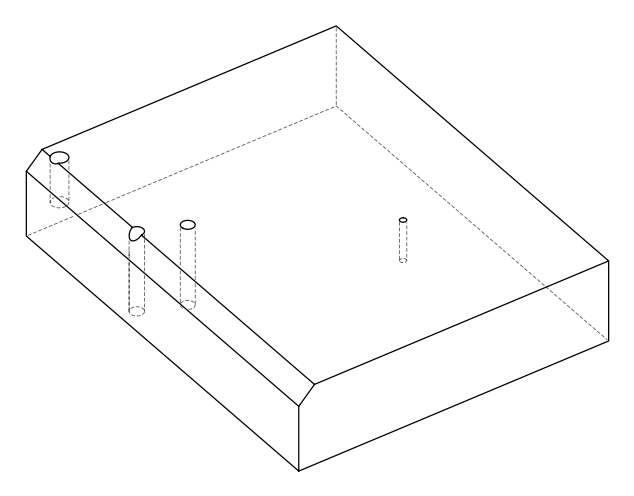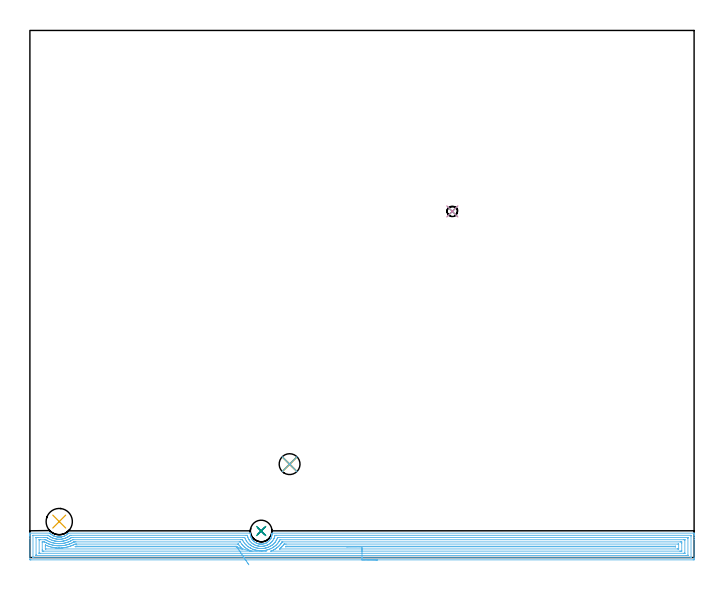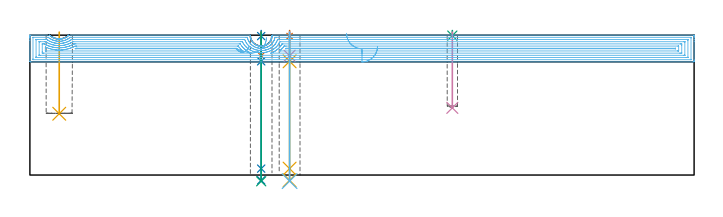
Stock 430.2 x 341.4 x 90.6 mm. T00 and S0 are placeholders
(PLAN: 12 operations, 9 tool changes, 26.4 min)
(1 SPOT_DRILL | STEP1HOLE | NXT0321_9005460120000 | 0.03 min | 2 mm3)
(2 SPOT_DRILL_1 | STEP1HOLE_1 | NXT0321_9005460120000 | 0.03 min | 2 mm3)
(3 SPOT_DRILL_2 | STEP1POCKET | NXT0321_9005460120000 | 0.03 min | 0 mm3)
(4 DRILL_BLIND_HOLE_INTO_CENTER | STEP1HOLE | UGT0301_205 | 0.06 min | 712 mm3)
(5 GUN_DRILL_THROUGH_HOLE | STEP1HOLE | UGT0307_005 | 0.46 min | 4239 mm3)
(6 DRILL_TO_ENLARGE_THROUGH_HOLE | STEP1HOLE | NXT0301_102 | 0.39 min | 7971 mm3)
(7 DRILL_BLIND_HOLE_INTO_CENTER_1 | STEP1HOLE_1 | UGT0301_205 | 0.06 min | 713 mm3)
(8 GUN_DRILL_THROUGH_HOLE_1 | STEP1HOLE_1 | UGT0307_005 | 0.46 min | 4239 mm3)
(9 DRILL_TO_ENLARGE_THROUGH_HOLE_1 | STEP1HOLE_1 | NXT0301_104 | 0.39 min | 8955 mm3)
(10 DRILL_BLIND_HOLE_INTO_CENTER_2 | STEP1POCKET | NXT0301_038 | 0.2 min | 1610 mm3)
(11 INDEXABLE_INSERT_DRILL_BLIND_HOLE_FROM_SOLID | STEP1POCKET_1 | NXT0302_005 | 0.21 min | 11484 mm3)
(12 AREA_MILL | FG_CHAMFER_SURFACE | UGT0205_001 | 24.05 min | 64120 mm3)
(TOOL NXT0321_9005460120000 | NC Spot Drill, 142deg, 12mm, Carbide, Uncoated | D12 PA142 FL30 Z2)
(TOOL UGT0301_205 | Twist Drill 8.9 mm | D8.9 PA118 FL78 Z2)
(TOOL UGT0307_005 | Gun Drill 8.3 mm | D8.3 PA130 FL24 Z1)
(TOOL NXT0301_102 | Carbide Drill 13.5mm [860.1-1350-108A1-MM 2214] | D13.5 PA140 FL123 Z2)
(TOOL NXT0301_104 | Carbide Drill 14mm [860.1-1400-112A1-MM 2214] | D14 PA140 FL123 Z2)
(TOOL NXT0301_038 | Carbide Drill 6.7mm [860.1-0670-034A1-MM 2214] | D6.7 PA140 FL53 Z2)
(TOOL NXT0302_005 | Index. Insert Drill 17mm [880-D1700L20-05] | D17 PA176 FL85 Z2)
(TOOL UGT0205_001 | Chamfer Mill 20 x 3 x 45 deg. | D20 FL50 Z2)
(OP 1 SPOT_DRILL)
G17 G21 G94 G90
T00 M6
G54
G17 G0 G90 X168.2 Y60.5 S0 M3
G43 Z100.6 H0
G94 G81 G98 Z90.015 F250. R93.6
G80
M5
M2
(OP 2 SPOT_DRILL_1)
G17 G21 G94 G90
T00 M6
G54
G17 G0 G90 X149.8 Y17.2 S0 M3
G43 Z100.6 H0
G94 G81 G98 Z89.993 F250. R93.6
G80
M5
M2
(OP 3 SPOT_DRILL_2)
G17 G21 G94 G90
T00 M6
G54
G17 G0 G90 X273.6 Y224.2 S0 M3
G43 Z100.6 H0
G94 G81 G98 Z90.312 F250. R93.6
G80
M5
M2
(OP 4 DRILL_BLIND_HOLE_INTO_CENTER)
G17 G21 G94 G90
T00 M6
G54
G17 G0 G90 X168.2 Y60.5 S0 M3
G43 Z100.6 H0
G94 G81 G98 Z77.25 F250. R92.6
G80
M5
M2
(OP 5 GUN_DRILL_THROUGH_HOLE)
G17 G21 G94 G90
T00 M6
G54
G17 G0 G90 X168.2 Y60.5 M8
G43 Z100.6 H0
Z88.414
S716 M3
G94 G1 Z73.658 F125. M26
G4 X.084
Z4.15 F250.
G4 X.084
Z-3.435 F125.
G4 X.084
M5
M9
G0 Z88.414
Z100.6
M2
(OP 6 DRILL_TO_ENLARGE_THROUGH_HOLE)
G17 G21 G94 G90
T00 M6
G54
G17 G0 G90 X168.2 Y60.5 S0 M3
G43 Z100.6 H1
G94 G73 G98 Z-3.957 F250. Q11.82 R92.6
G80
M5
M2
(OP 7 DRILL_BLIND_HOLE_INTO_CENTER_1)
G17 G21 G94 G90
T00 M6
G54
G17 G0 G90 X149.8 Y17.2 S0 M3
G43 Z100.6 H0
G94 G81 G98 Z77.25 F250. R92.6
G80
M5
M2
(OP 8 GUN_DRILL_THROUGH_HOLE_1)
G17 G21 G94 G90
T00 M6
G54
G17 G0 G90 X149.8 Y17.2 M8
G43 Z100.6 H0
Z88.732
S716 M3
G94 G1 Z73.658 F125. M26
G4 X.084
Z4.15 F250.
G4 X.084
Z-3.435 F125.
G4 X.084
M5
M9
G0 Z88.732
Z100.6
M2
(OP 9 DRILL_TO_ENLARGE_THROUGH_HOLE_1)
G17 G21 G94 G90
T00 M6
G54
G17 G0 G90 X149.8 Y17.2 S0 M3
G43 Z100.6 H1
G94 G73 G98 Z-4.048 F250. Q13.521 R92.6
G80
M5
M2
(OP 10 DRILL_BLIND_HOLE_INTO_CENTER_2)
G17 G21 G94 G90
T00 M6
G54
G17 G0 G90 X273.6 Y224.2 S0 M3
G43 Z100.6 H1
G94 G81 G98 Z43.5 F250. R92.6
G80
M5
M2
(OP 11 INDEXABLE_INSERT_DRILL_BLIND_HOLE_FROM_SOLID)
G17 G21 G94 G90
T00 M6
G54
G17 G0 G90 X19. Y23.3 S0 M3
G43 Z100.6 H1
G94 G81 G98 Z39.7 F250. R92.6
G80
M5
M2
(OP 12 AREA_MILL)
G17 G21 G94 G90
T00 M6
G54
G17 G0 G90 X225.1 Y-1.5 S1061 M3
G43 Z100.6 H0
Z83.3
G94 G1 X225.062 Z82.428 F250.
X224.948 Z81.564
X224.759 Z80.712
X224.497 Z79.88
X224.163 Z79.074
X223.76 Z78.3
X223.292 Z77.564
X222.76 Z76.872
X222.171 Z76.229
X221.528 Z75.64
X220.836 Z75.108
X220.1 Z74.64
X219.326 Z74.237
X218.52 Z73.903
X217.688 Z73.641
X216.837 Z73.452
X215.972 Z73.338
X215.1 Z73.3
X0.622
X0.339 Y-1.497 Z73.302
X0.01 Y-1.492 Z73.306
X0. Y-1.158 Z73.639
Y12.508 Z87.303
Y13.943 Z88.74
Y14.294 Z89.089
Y14.995 Z89.795
Y15.319 Z90.118
X0.007 Y15.737 Z90.529
X0.01 Y15.805 Z90.595
X0.171 Y15.8 Z90.6
X12.693
X12.896 Y15.803 Z90.596
X12.915 Y15.791 Z90.584
X13.052 Y15.664 Z90.463
X13.134 Y15.587 Z90.386
X13.223 Y15.503 Z90.301
X13.604 Y15.179 Z89.978
X13.671 Y15.126 Z89.926
X13.997 Y14.871 Z89.67
X14.116 Y14.786 Z89.585
X14.422 Y14.592 Z89.39
X14.558 Y14.505 Z89.304
X15.009 Y14.248 Z89.047
X15.368 Y14.072 Z88.868
X15.518 Y13.996 Z88.795
X15.546 Y13.982 Z88.781
X15.717 Y13.913 Z88.712
X15.815 Y13.874 Z88.67
X15.902 Y13.838 Z88.635
X16.347 Y13.68 Z88.479
X16.708 Y13.573 Z88.37
X16.796 Y13.547 Z88.345
X17.241 Y13.441 Z88.24
X17.496 Y13.395 Z88.193
X17.602 Y13.378 Z88.172
X17.689 Y13.361 Z88.156
X18.097 Y13.308 Z88.105
X18.135 Y13.303 Z88.1
X18.495 Y13.275 Z88.067
X18.582 Y13.268 Z88.061
X18.675 Y13.263 Z88.057
X18.805 Y13.258 Z88.049
X18.967 Y13.26 Z88.045
X19.014 Z88.046
X19.057
X19.196 Y13.258 Z88.051
X19.358 Y13.264 Z88.061
X19.389 Y13.265 Z88.063
X19.41 Y13.268 Z88.061
X19.425 Z88.062
X19.453 Y13.269 Z88.064
X19.475 Y13.271 Z88.065
X19.492 Y13.273
X19.922 Y13.309 Z88.106
X20.097 Y13.332 Z88.129
X20.283 Y13.357 Z88.154
X20.369 Y13.368 Z88.167
X20.386 Y13.371 Z88.17
X20.544 Y13.401 Z88.2
X20.816 Y13.452 Z88.251
X21.176 Y13.542 Z88.337
X21.262 Y13.562 Z88.36
X21.294 Y13.572 Z88.37
X21.465 Y13.624 Z88.422
X21.623 Y13.674 Z88.47
X21.71 Y13.701 Z88.497
X22.155 Y13.86 Z88.659
X22.369 Y13.947 Z88.746
X22.454 Y13.982 Z88.781
X23.048 Y14.28 Z89.077
X23.5 Y14.541 Z89.339
X23.942 Y14.826 Z89.625
X24.004 Y14.871 Z89.67
X24.402 Y15.187 Z89.984
X24.425 Y15.205 Z90.002
X24.751 Y15.482 Z90.282
X24.835 Y15.555 Z90.353
X24.915 Y15.633 Z90.428
X25.021 Y15.734 Z90.531
X25.087 Y15.795 Z90.588
X25.101 Y15.803 Z90.596
X25.195 Y15.8 Z90.6
X142.717
X142.74 Y15.801 Z90.599
X142.751 Y15.779 Z90.576
X142.768 Y15.316 Z90.113
X142.808 Y14.873 Z89.668
X142.876 Y14.426 Z89.223
X142.905 Y14.294 Z89.091
X142.972 Y13.982 Z88.781
X143.1 Y13.535 Z88.335
X143.148 Y13.401 Z88.201
X143.258 Y13.093 Z87.893
X143.319 Y12.954 Z87.753
X143.438 Y12.683 Z87.481
X143.639 Y12.279 Z87.077
X143.681 Y12.206 Z87.003
X143.775 Y12.061 Z86.858
X143.905 Y11.857 Z86.656
X143.972 Y11.754 Z86.553
X144.285 Y11.317 Z86.115
X144.404 Y11.168 Z85.966
X144.501 Y11.056 Z85.854
X144.532 Y11.02 Z85.818
X144.822 Y10.718 Z85.517
X144.948 Y10.599 Z85.397
X145.127 Y10.428 Z85.226
X145.425 Y10.178 Z84.976
X145.867 Y9.864 Z84.662
X146.319 Y9.573 Z84.37
X146.375 Y9.54 Z84.338
X146.79 Y9.335 Z84.134
X146.839 Y9.313 Z84.113
X147.025 Y9.234 Z84.031
X147.182 Y9.164 Z83.964
X147.212 Y9.151 Z83.951
X147.629 Y9.005 Z83.801
X147.657 Y8.995 Z83.792
X147.845 Y8.94 Z83.739
X148.076 Y8.874 Z83.672
X148.105 Y8.866 Z83.664
X148.551 Y8.771 Z83.569
X148.96 Y8.711 Z83.509
X148.999 Y8.705 Z83.503
X149.155 Y8.691 Z83.489
X149.445 Y8.664 Z83.461
X149.589 Y8.659 Z83.452
X149.612 Y8.657 Z83.451
X149.832 Y8.659 Z83.448
X150.004 Y8.657 Z83.452
X150.113 Y8.664 Z83.459
X150.271 Y8.673 Z83.47
X150.339 Y8.677 Z83.475
X150.785 Y8.729 Z83.525
X151.233 Y8.808 Z83.605
X151.678 Y8.915 Z83.712
X152.127 Y9.055 Z83.855
X152.572 Y9.224 Z84.023
X152.725 Y9.294 Z84.093
X152.901 Y9.375 Z84.173
X152.991 Y9.422 Z84.218
X153.223 Y9.539 Z84.338
X153.465 Y9.683 Z84.483
X153.679 Y9.829 Z84.629
X153.918 Y9.992 Z84.792
X154.358 Y10.326 Z85.125
X154.475 Y10.427 Z85.227
X154.873 Y10.821 Z85.621
X155.251 Y11.233 Z86.032
X155.317 Y11.316 Z86.116
X155.423 Y11.465 Z86.265
X155.628 Y11.754 Z86.553
X155.821 Y12.06 Z86.86
X155.911 Y12.204 Z87.004
X156.046 Y12.454 Z87.252
X156.076 Y12.508 Z87.305
X156.119 Y12.586 Z87.386
X156.145 Y12.634 Z87.433
X156.204 Y12.774 Z87.572
X156.28 Y12.954 Z87.748
X156.341 Y13.095 Z87.891
X156.5 Y13.536 Z88.334
X156.628 Y13.982 Z88.781
X156.695 Y14.294 Z89.089
X156.724 Y14.426 Z89.223
X156.792 Y14.871 Z89.669
X156.812 Y15.094 Z89.893
X156.832 Y15.315 Z90.114
X156.844 Y15.633 Z90.433
X156.847 Y15.677 Z90.476
X156.861 Y15.804 Z90.595
X157.008 Y15.8 Z90.6
X430.029
X430.19 Y15.805 Z90.595
X430.193 Y15.737 Z90.529
X430.2 Y15.319 Z90.118
Y14.995 Z89.795
Y14.294 Z89.089
Y13.05 Z87.847
Y11.615 Z86.41
Y-0.265 Z74.532
X430.197 Y-0.887 Z73.91
X430.193 Y-1.492 Z73.306
X430.185 Y-1.493 Z73.304
X429.578 Y-1.5 Z73.3
X215.1
Y-0.086 Z74.714
X2.41 Y-0.085 Z74.715
X2.02 Y-0.079 Z74.721
X2.01 Y-0.051 Z74.749
X2.007 Y0.006 Z74.806
X2.001 Y0.414 Z75.214
Y14.294 Z89.094
X2.003 Y14.345 Z89.145
X2.006 Y14.37 Z89.17
X2.008 Y14.377 Z89.177
X2.043 Y14.379 Z89.179
X2.226 Y14.384 Z89.184
X2.318 Y14.385 Z89.185
X11.53
X11.713 Y14.384 Z89.184
X11.836 Y14.382 Z89.182
X11.93 Y14.379 Z89.179
X11.949 Y14.366 Z89.166
X12.044 Y14.294 Z89.094
X12.24 Y14.144 Z88.944
X12.834 Y13.701 Z88.501
X13.134 Y13.509 Z88.309
X13.175 Y13.484 Z88.284
X13.315 Y13.401 Z88.201
X13.772 Y13.145 Z87.945
X14.027 Y13.015 Z87.815
X14.295 Y12.884 Z87.684
X14.754 Y12.675 Z87.475
X14.921 Y12.61 Z87.41
X15.199 Y12.508 Z87.308
X15.815 Y12.311 Z87.111
X16.094 Y12.228 Z87.028
X16.708 Y12.085 Z86.885
X16.923 Y12.045 Z86.845
X17.428 Y11.962 Z86.762
X17.602 Y11.94 Z86.74
X18.234 Y11.876 Z86.676
X18.495 Y11.858 Z86.658
X19.157 Y11.847 Z86.647
X19.389 Y11.854 Z86.654
X20.001 Y11.896 Z86.696
X20.283 Y11.923 Z86.723
X20.798 Y11.993 Z86.793
X21.176 Y12.063 Z86.863
X21.544 Y12.141 Z86.941
X22.07 Y12.275 Z87.075
X22.248 Y12.33 Z87.13
X22.806 Y12.508 Z87.308
X22.94 Y12.556 Z87.356
X22.964 Y12.565 Z87.365
X23.555 Y12.81 Z87.61
X23.857 Y12.958 Z87.758
X24.152 Y13.107 Z87.907
X24.688 Y13.401 Z88.201
X24.737 Y13.429 Z88.229
X24.751 Y13.437 Z88.237
X25.268 Y13.777 Z88.577
X25.645 Y14.052 Z88.852
X26.035 Y14.354 Z89.154
X26.065 Y14.376 Z89.176
X26.172 Y14.38 Z89.18
X26.355 Y14.384 Z89.184
X26.447 Y14.385 Z89.185
X26.538 Y14.386 Z89.186
X140.033 Y14.385 Z89.185
X140.839 Y14.381 Z89.181
X140.85 Y14.379 Z89.179
X140.872 Y14.348 Z89.148
X140.884 Y14.294 Z89.094
X140.926 Y14.086 Z88.886
X141.108 Y13.401 Z88.201
X141.182 Y13.145 Z87.945
X141.431 Y12.508 Z87.308
X141.552 Y12.233 Z87.033
X141.82 Y11.691 Z86.491
X141.866 Y11.615 Z86.415
X141.943 Y11.492 Z86.292
X142.479 Y10.722 Z85.522
X142.714 Y10.424 Z85.224
X143.277 Y9.829 Z84.629
X143.607 Y9.519 Z84.319
X143.926 Y9.252 Z84.052
X144.357 Y8.936 Z83.736
X144.501 Y8.835 Z83.635
X144.797 Y8.64 Z83.44
X145.232 Y8.387 Z83.187
X145.395 Y8.302 Z83.102
X145.499 Y8.252 Z83.052
X145.955 Y8.043 Z82.843
X146.288 Y7.904 Z82.704
X146.511 Y7.821 Z82.621
X146.921 Y7.686 Z82.486
X147.182 Y7.61 Z82.41
X147.384 Y7.553 Z82.353
X147.936 Y7.429 Z82.229
X148.076 Y7.402 Z82.202
X148.193 Y7.384 Z82.184
X148.899 Y7.291 Z82.091
X148.969 Y7.284 Z82.084
X149.368 Y7.256 Z82.056
X149.769 Y7.244 Z82.044
X149.863 Y7.245 Z82.045
X150.259 Y7.258 Z82.058
X150.625 Y7.282 Z82.082
X150.757 Y7.293 Z82.093
X150.833 Y7.302 Z82.102
X151.202 Y7.351 Z82.151
X151.523 Y7.405 Z82.205
X151.65 Y7.43 Z82.23
X152.152 Y7.541 Z82.341
X152.544 Y7.646 Z82.446
X152.846 Y7.741 Z82.541
X153.438 Y7.951 Z82.751
X153.504 Y7.976 Z82.776
X153.663 Y8.043 Z82.843
X154.116 Y8.259 Z83.059
X154.331 Y8.369 Z83.169
X154.693 Y8.574 Z83.374
X155.225 Y8.919 Z83.719
X155.235 Y8.926 Z83.726
X155.25 Y8.936 Z83.736
X155.742 Y9.312 Z84.112
X156.119 Y9.631 Z84.431
X156.221 Y9.727 Z84.527
X156.323 Y9.829 Z84.629
X156.659 Y10.182 Z84.982
X157.012 Y10.568 Z85.368
X157.08 Y10.654 Z85.454
X157.129 Y10.722 Z85.522
X157.447 Y11.181 Z85.981
X157.722 Y11.615 Z86.415
X157.791 Y11.73 Z86.53
X157.906 Y11.937 Z86.737
X158.091 Y12.323 Z87.123
X158.17 Y12.508 Z87.308
X158.347 Y12.96 Z87.76
X158.492 Y13.401 Z88.201
X158.56 Y13.64 Z88.44
X158.714 Y14.294 Z89.094
X158.731 Y14.362 Z89.162
X158.739 Y14.379 Z89.179
X158.755 Y14.381 Z89.181
X158.8 Y14.383 Z89.183
X159.602 Y14.386 Z89.186
X159.693
X427.79 Y14.385 Z89.185
X428.18 Y14.379 Z89.179
X428.19 Y14.351 Z89.151
X428.192 Y14.294 Z89.094
X428.199 Y13.886 Z88.686
Y0.006 Z74.806
X428.197 Y-0.045 Z74.755
X428.194 Y-0.07 Z74.73
X428.192 Y-0.077 Z74.723
X428.157 Y-0.079 Z74.721
X427.974 Y-0.084 Z74.716
X427.882 Y-0.086 Z74.714
X215.1
Y1.328 Z76.128
X4.197 Y1.329 Z76.129
X4.042 Y1.331 Z76.131
X4.017 Y1.332 Z76.132
X4.011 Y1.334 Z76.134
X4.008 Y1.359 Z76.159
X4.003 Y1.464 Z76.264
X4.001 Y1.595 Z76.395
X4. Y1.792 Z76.592
X4.001 Y12.704 Z87.504
X4.007 Y12.901 Z87.701
X4.01 Y12.954 Z87.754
X4.027 Y12.965 Z87.765
X4.081 Y12.967 Z87.767
X4.197 Y12.969 Z87.769
X4.627 Y12.971 Z87.771
X5.091
X9.095
X9.989
X10.453 Y12.97 Z87.77
X10.886 Y12.968 Z87.768
X10.997 Y12.964 Z87.764
X11.057 Y12.956 Z87.756
X11.148 Y12.893 Z87.693
X11.346 Y12.756 Z87.556
X11.495 Y12.657 Z87.457
X11.728 Y12.508 Z87.308
X12.24 Y12.202 Z87.002
X12.914 Y11.834 Z86.634
X13.134 Y11.729 Z86.529
X13.384 Y11.615 Z86.415
X14.027 Y11.347 Z86.147
X14.445 Y11.198 Z85.998
X14.921 Y11.045 Z85.845
X15.265 Y10.941 Z85.741
X15.715 Y10.822 Z85.622
X15.815 Y10.798 Z85.598
X16.147 Y10.722 Z85.522
X16.708 Y10.624 Z85.424
X16.825 Y10.605 Z85.405
X17.247 Y10.548 Z85.348
X17.602 Y10.51 Z85.31
X17.836 Y10.488 Z85.288
X18.495 Y10.444 Z85.244
X18.779 Y10.439 Z85.239
X19.389 Y10.438 Z85.238
X19.66 Y10.451 Z85.251
X20.283 Y10.496 Z85.296
X20.489 Y10.516 Z85.316
X21.176 Y10.603 Z85.403
X21.279 Y10.619 Z85.419
X21.846 Y10.722 Z85.522
X22.031 Y10.761 Z85.561
X22.07 Y10.771 Z85.571
X22.743 Y10.943 Z85.743
X22.964 Y11.008 Z85.808
X23.422 Y11.157 Z85.957
X23.857 Y11.306 Z86.106
X24.08 Y11.393 Z86.193
X24.638 Y11.615 Z86.415
X24.716 Y11.65 Z86.45
X24.751 Y11.668 Z86.468
X25.307 Y11.952 Z86.752
X25.645 Y12.137 Z86.937
X25.88 Y12.273 Z87.073
X26.275 Y12.508 Z87.308
X26.437 Y12.61 Z87.41
X26.538 Y12.675 Z87.475
X26.974 Y12.966 Z87.766
X27.432 Y12.969 Z87.769
X27.863 Y12.971 Z87.771
X137.782
X138.246
X138.678 Y12.969 Z87.769
X139.139 Y12.964 Z87.764
X139.338 Y12.508 Z87.308
X139.484 Y12.163 Z86.963
X139.741 Y11.615 Z86.415
X140.033 Y11.062 Z85.862
X140.257 Y10.722 Z85.522
X140.723 Y10.033 Z84.833
X140.884 Y9.829 Z84.629
X140.926 Y9.778 Z84.578
X141.334 Y9.339 Z84.139
X141.723 Y8.936 Z83.736
X141.82 Y8.842 Z83.642
X142.521 Y8.236 Z83.036
X142.714 Y8.097 Z82.897
X142.79 Y8.043 Z82.843
X143.279 Y7.713 Z82.513
X143.607 Y7.507 Z82.307
X144.243 Y7.15 Z81.95
X144.501 Y7.024 Z81.824
X144.739 Y6.912 Z81.712
X145.395 Y6.639 Z81.439
X146.177 Y6.369 Z81.169
X146.288 Y6.335 Z81.135
X146.566 Y6.257 Z81.057
X147.182 Y6.114 Z80.914
X147.365 Y6.074 Z80.874
X147.761 Y6.005 Z80.805
X148.076 Y5.962 Z80.762
X148.414 Y5.919 Z80.719
X148.969 Y5.864 Z80.664
X149.386 Y5.84 Z80.64
X149.863 Y5.832 Z80.632
X150.277 Y5.843 Z80.643
X150.757 Y5.872 Z80.672
X151.108 Y5.906 Z80.706
X151.65 Y5.973 Z80.773
X151.893 Y6.015 Z80.815
X152.544 Y6.143 Z80.943
X152.638 Y6.163 Z80.963
X153.026 Y6.257 Z81.057
X153.347 Y6.348 Z81.148
X153.438 Y6.376 Z81.176
X154.013 Y6.575 Z81.375
X154.331 Y6.69 Z81.49
X154.661 Y6.821 Z81.621
X155.225 Y7.076 Z81.876
X155.275 Y7.1 Z81.9
X155.372 Y7.15 Z81.95
X155.851 Y7.418 Z82.218
X156.119 Y7.581 Z82.381
X156.396 Y7.766 Z82.566
X156.803 Y8.043 Z82.843
X156.924 Y8.131 Z82.931
X157.012 Y8.198 Z82.998
X157.421 Y8.528 Z83.328
X157.883 Y8.936 Z83.736
X157.895 Y8.947 Z83.747
X157.906 Y8.958 Z83.758
X158.33 Y9.405 Z84.205
X158.719 Y9.829 Z84.629
X158.756 Y9.873 Z84.673
X158.8 Y9.927 Z84.727
X159.127 Y10.395 Z85.195
X159.346 Y10.722 Z85.522
X159.482 Y10.934 Z85.734
X159.693 Y11.284 Z86.084
X159.807 Y11.501 Z86.301
X159.862 Y11.615 Z86.415
X160.09 Y12.112 Z86.912
X160.246 Y12.508 Z87.308
X160.341 Y12.754 Z87.554
X160.396 Y12.899 Z87.699
X160.422 Y12.963 Z87.763
X160.472 Y12.966 Z87.766
X160.587 Y12.968 Z87.768
X161.017 Y12.971 Z87.771
X426.003
X426.158 Y12.969 Z87.769
X426.183 Y12.968 Z87.768
X426.189 Y12.966 Z87.766
X426.192 Y12.94 Z87.74
X426.197 Y12.836 Z87.636
X426.199 Y12.705 Z87.505
X426.2 Y12.508 Z87.308
X426.199 Y1.596 Z76.396
X426.193 Y1.399 Z76.199
X426.19 Y1.346 Z76.146
X426.173 Y1.335 Z76.135
X426.119 Y1.333 Z76.133
X426.003 Y1.331 Z76.131
X425.573 Y1.329 Z76.129
X425.109 Y1.328 Z76.128
X215.1
Y2.743 Z77.543
X6.82
X6.037 Y2.745 Z77.545
X6.015 Y2.746 Z77.546
X6.01 Y2.749 Z77.549
X6.006 Y2.757 Z77.557
X6.002 Y2.81 Z77.61
X6.001 Y2.917 Z77.717
X6. Y3.132 Z77.932
X6.001 Y11.38 Z86.18
X6.003 Y11.489 Z86.289
X6.007 Y11.544 Z86.344
X6.01 Y11.551 Z86.351
X6.016 Y11.554 Z86.354
X6.043 Y11.556 Z86.356
X6.878 Y11.557 Z86.357
X9.559
X10.035
X10.139 Y11.556 Z86.356
X10.191 Y11.553 Z86.353
X10.213 Y11.55 Z86.35
X10.243 Y11.535 Z86.335
X10.453 Y11.412 Z86.212
X10.958 Y11.11 Z85.91
X11.346 Y10.901 Z85.701
X11.691 Y10.722 Z85.522
X12.24 Y10.457 Z85.257
X12.712 Y10.251 Z85.051
X13.134 Y10.082 Z84.882
X13.855 Y9.829 Z84.629
X14.027 Y9.772 Z84.572
X14.11 Y9.746 Z84.546
X14.591 Y9.61 Z84.41
X14.921 Y9.526 Z84.326
X15.32 Y9.43 Z84.23
X15.815 Y9.329 Z84.129
X16.419 Y9.225 Z84.025
X16.708 Y9.183 Z83.983
X17.441 Y9.097 Z83.897
X17.602 Y9.083 Z83.883
X18.403 Y9.029 Z83.829
X18.495 Y9.026 Z83.826
X19.305 Y9.02 Z83.82
X19.389 Y9.023 Z83.823
X20.156 Y9.063 Z83.863
X20.283 Y9.073 Z83.873
X20.972 Y9.14 Z83.94
X21.176 Y9.166 Z83.966
X21.758 Y9.247 Z84.047
X22.07 Y9.307 Z84.107
X22.507 Y9.392 Z84.192
X22.964 Y9.499 Z84.299
X23.228 Y9.565 Z84.365
X23.857 Y9.738 Z84.538
X23.928 Y9.759 Z84.559
X24.146 Y9.829 Z84.629
X24.596 Y9.984 Z84.784
X24.751 Y10.041 Z84.841
X25.24 Y10.234 Z85.034
X25.645 Y10.399 Z85.199
X25.866 Y10.501 Z85.301
X26.325 Y10.722 Z85.522
X26.466 Y10.794 Z85.594
X26.538 Y10.832 Z85.632
X27.038 Y11.116 Z85.916
X27.729 Y11.518 Z86.318
X27.806 Y11.55 Z86.35
X28.384 Y11.557 Z86.357
X136.516
X137.352 Y11.552 Z86.352
X137.56 Y11.55 Z86.35
X137.654 Y11.54 Z86.34
X137.706 Y11.437 Z86.237
X137.829 Y11.198 Z85.998
X138.079 Y10.722 Z85.522
X138.246 Y10.425 Z85.225
X138.649 Y9.829 Z84.629
X139.139 Y9.15 Z83.95
X139.322 Y8.936 Z83.736
X140.033 Y8.177 Z82.977
X140.172 Y8.043 Z82.843
X140.926 Y7.39 Z82.19
X141.238 Y7.15 Z81.95
X141.82 Y6.744 Z81.544
X142.117 Y6.552 Z81.352
X142.606 Y6.257 Z81.057
X142.714 Y6.195 Z80.995
X142.854 Y6.117 Z80.917
X143.607 Y5.751 Z80.551
X144.498 Y5.367 Z80.167
X144.507 Y5.364 Z80.164
X145.395 Y5.072 Z79.872
X145.806 Y4.953 Z79.753
X146.288 Y4.836 Z79.636
X146.964 Y4.688 Z79.488
X147.182 Y4.649 Z79.449
X148.02 Y4.527 Z79.327
X148.076 Y4.52 Z79.32
X148.55 Y4.471 Z79.271
X148.969 Y4.44 Z79.24
X149.002 Y4.438 Z79.238
X149.863 Y4.415 Z79.215
X149.919
X150.757 Y4.446 Z79.246
X150.78 Y4.447 Z79.247
X151.104 Y4.471 Z79.271
X151.597 Y4.525 Z79.325
X151.65 Y4.531 Z79.331
X152.041 Y4.586 Z79.386
X152.374 Y4.641 Z79.441
X152.544 Y4.673 Z79.473
X153.117 Y4.791 Z79.591
X153.438 Y4.867 Z79.667
X153.834 Y4.968 Z79.768
X154.331 Y5.114 Z79.914
X154.52 Y5.176 Z79.976
X155.077 Y5.364 Z80.164
X155.185 Y5.403 Z80.203
X155.225 Y5.419 Z80.219
X155.817 Y5.666 Z80.466
X156.119 Y5.804 Z80.604
X156.426 Y5.95 Z80.75
X157.012 Y6.256 Z81.056
X157.563 Y6.6 Z81.4
X157.906 Y6.828 Z81.628
X158.096 Y6.96 Z81.76
X158.359 Y7.15 Z81.95
X158.608 Y7.341 Z82.141
X158.8 Y7.493 Z82.293
X159.096 Y7.747 Z82.547
X159.426 Y8.043 Z82.843
X159.563 Y8.173 Z82.973
X159.693 Y8.302 Z83.102
X160.001 Y8.628 Z83.428
X160.283 Y8.936 Z83.736
X160.424 Y9.099 Z83.899
X160.587 Y9.298 Z84.098
X160.809 Y9.607 Z84.407
X160.962 Y9.829 Z84.629
X161.169 Y10.14 Z84.94
X161.481 Y10.636 Z85.436
X161.512 Y10.69 Z85.49
X161.529 Y10.722 Z85.522
X161.819 Y11.276 Z86.076
X161.963 Y11.55 Z86.35
X162.374 Y11.556 Z86.356
X162.432 Y11.557 Z86.357
X423.38
X424.163 Y11.555 Z86.355
X424.186 Y11.554 Z86.354
X424.19 Y11.551 Z86.351
X424.194 Y11.543 Z86.343
X424.198 Y11.49 Z86.29
X424.199 Y11.383 Z86.183
X424.2 Y11.168 Z85.968
X424.199 Y2.92 Z77.72
X424.197 Y2.81 Z77.61
X424.193 Y2.756 Z77.556
X424.19 Y2.749 Z77.549
X424.184 Y2.746 Z77.546
X424.157 Y2.744 Z77.544
X423.322 Y2.743 Z77.543
X215.1
Y4.157 Z78.957
X156.324
X156.208 Y4.159 Z78.959
X156.158 Y4.161 Z78.961
X156.174 Y4.169 Z78.969
X156.233 Y4.195 Z78.995
X156.288 Y4.218 Z79.018
X156.901 Y4.471 Z79.271
X156.978 Y4.505 Z79.305
X157.012 Y4.521 Z79.321
X157.581 Y4.795 Z79.595
X157.906 Y4.967 Z79.767
X158.163 Y5.107 Z79.907
X158.609 Y5.364 Z80.164
X158.728 Y5.436 Z80.236
X158.8 Y5.481 Z80.281
X159.264 Y5.793 Z80.593
X159.693 Y6.089 Z80.889
X159.791 Y6.16 Z80.96
X159.919 Y6.257 Z81.057
X160.29 Y6.553 Z81.353
X160.587 Y6.798 Z81.598
X160.774 Y6.963 Z81.763
X160.977 Y7.15 Z81.95
X161.233 Y7.398 Z82.198
X161.481 Y7.644 Z82.444
X161.674 Y7.85 Z82.65
X161.85 Y8.043 Z82.843
X162.095 Y8.322 Z83.122
X162.374 Y8.662 Z83.462
X162.49 Y8.82 Z83.62
X162.571 Y8.936 Z83.736
X162.853 Y9.35 Z84.15
X163.165 Y9.829 Z84.629
X163.205 Y9.892 Z84.692
X163.268 Y9.993 Z84.793
X163.35 Y10.116 Z84.916
X163.365 Y10.137 Z84.937
X163.378 Y10.139 Z84.939
X163.413 Y10.141 Z84.941
X163.558 Y10.143 Z84.943
X163.847
X421.221
X421.535 Y10.142 Z84.942
X422.119 Y10.138 Z84.938
X422.172 Y10.136 Z84.936
X422.19 Y10.125 Z84.925
X422.196 Y10.061 Z84.861
X422.198 Y9.829 Z84.629
X422.2 Y9.164 Z83.964
X422.199 Y4.305 Z79.105
X422.197 Y4.222 Z79.022
X422.194 Y4.181 Z78.981
X422.191 Y4.166 Z78.966
X422.163 Y4.164 Z78.964
X421.847 Y4.159 Z78.959
X421.535 Y4.157 Z78.957
X420.956
X215.1
Y5.571 Z80.371
X162.167
X161.885 Y5.572 Z80.372
X161.776 Y5.574 Z80.374
X161.761 Y5.576 Z80.376
Y5.578 Z80.378
X161.783 Y5.599 Z80.399
X162.173 Y5.934 Z80.734
X162.374 Y6.11 Z80.91
X162.451 Y6.18 Z80.98
X162.533 Y6.257 Z81.057
X162.904 Y6.621 Z81.421
X163.268 Y6.985 Z81.785
X163.348 Y7.07 Z81.87
X163.421 Y7.15 Z81.95
X163.767 Y7.544 Z82.344
X164.162 Y8.021 Z82.821
X164.171 Y8.034 Z82.834
X164.541 Y8.557 Z83.357
X164.606 Y8.644 Z83.444
X164.651 Y8.699 Z83.499
X164.674 Y8.722 Z83.522
X164.713 Y8.724 Z83.524
X165.055 Y8.728 Z83.528
X165.263 Y8.729 Z83.529
X165.949
X419.747 Y8.728 Z83.528
X419.957 Y8.727 Z83.527
X420.12 Y8.722 Z83.522
X420.19 Y8.718 Z83.518
X420.193 Y8.678 Z83.478
X420.199 Y8.485 Z83.285
X420.2 Y5.805 Z80.605
X420.197 Y5.654 Z80.454
X420.193 Y5.6 Z80.4
X420.188 Y5.577 Z80.377
X420.175 Y5.576 Z80.376
X420.091 Y5.573 Z80.373
X419.747 Y5.571 Z80.371
X419.54
X215.1
Y6.985 Z81.785
X165.949 Y6.986 Z81.786
X165.784 Y6.987 Z81.787
X165.675 Y6.99 Z81.79
X165.649 Y6.992 Z81.792
X165.662 Y7.014 Z81.814
X165.697 Y7.063 Z81.863
X165.764 Y7.15 Z81.95
X165.849 Y7.25 Z82.05
X165.885 Y7.289 Z82.089
X165.912 Y7.308 Z82.108
X166.843 Y7.314 Z82.114
X417.96
X418.125 Y7.312 Z82.112
X418.171 Y7.31 Z82.11
X418.19 Y7.307 Z82.107
X418.193 Y7.293 Z82.093
X418.197 Y7.23 Z82.03
X418.199 Y7.15 Z81.95
X418.197 Y7.03 Z81.83
X418.193 Y7.001 Z81.801
X418.19 Y6.992 Z81.792
X418.179 Y6.99 Z81.79
X418.123 Y6.987 Z81.787
X417.96 Y6.986 Z81.786
X417.231 Y6.985 Z81.785
X215.1
X214.228 Z81.823
X213.364 Z81.937
X212.512 Z82.126
X211.68 Z82.388
X210.874 Z82.722
X210.1 Z83.125
X209.364 Z83.594
X208.672 Z84.125
X208.029 Z84.714
X207.44 Z85.357
X206.909 Z86.05
X206.44 Z86.785
X206.037 Z87.559
X205.703 Z88.365
X205.441 Z89.197
X205.252 Z90.049
X205.138 Z90.914
X205.1 Z91.785
G0 Z100.6
X153.174 Y4.297
Z89.098
G1 X153.148 Z88.226
X153.046 Y4.296 Z87.36
X152.869 Y4.293 Z86.506
X152.618 Y4.29 Z85.67
X152.295 Y4.285 Z84.86
X151.902 Y4.28 Z84.081
X151.444 Y4.274 Z83.339
X150.922 Y4.267 Z82.639
X150.342 Y4.259 Z81.988
X149.707 Y4.25 Z81.39
X149.022 Y4.241 Z80.85
X148.293 Y4.231 Z80.371
X147.524 Y4.221 Z79.958
X146.723 Y4.21 Z79.613
X145.895 Y4.199 Z79.34
X145.046 Y4.187 Z79.139
X144.182 Y4.176 Z79.014
X143.312 Y4.164 Z78.964
X143.025 Y4.16 Z78.96
X142.714 Y4.158 Z78.958
X142.134 Y4.157 Z78.957
X8.979
X8.665 Y4.158 Z78.958
X8.081 Y4.162 Z78.962
X8.028 Y4.164 Z78.964
X8.01 Y4.175 Z78.975
X8.004 Y4.239 Z79.039
X8.002 Y4.471 Z79.271
X8. Y5.136 Z79.936
X8.001 Y9.995 Z84.795
X8.003 Y10.078 Z84.878
X8.007 Y10.119 Z84.919
X8.009 Y10.134 Z84.934
X8.038 Y10.136 Z84.936
X8.353 Y10.141 Z84.941
X8.665 Y10.142 Z84.942
X9.248 Y10.14 Z84.94
X9.401 Y10.136 Z84.936
X9.478 Y10.132 Z84.932
X9.559 Y10.089 Z84.889
X10.039 Y9.829 Z84.629
X10.453 Y9.611 Z84.411
X10.891 Y9.391 Z84.191
X11.346 Y9.186 Z83.986
X11.932 Y8.936 Z83.736
X12.24 Y8.816 Z83.616
X12.43 Y8.746 Z83.546
X13.134 Y8.513 Z83.313
X13.744 Y8.326 Z83.126
X14.027 Y8.25 Z83.05
X14.87 Y8.043 Z82.843
X14.921 Y8.032 Z82.832
X14.934 Y8.03 Z82.83
X15.815 Y7.872 Z82.672
X16.019 Y7.839 Z82.639
X16.708 Y7.75 Z82.55
X17.039 Y7.712 Z82.512
X17.602 Y7.663 Z82.463
X18.009 Y7.636 Z82.436
X18.495 Y7.615 Z82.415
X18.928 Y7.61 Z82.41
X19.389
X19.804 Y7.628 Z82.428
X20.283 Y7.654 Z82.454
X20.644 Y7.682 Z82.482
X21.176 Y7.733 Z82.533
X21.454 Y7.765 Z82.565
X22.07 Y7.849 Z82.649
X22.239 Y7.875 Z82.675
X22.964 Y8.008 Z82.808
X22.993 Y8.013 Z82.813
X23.135 Y8.043 Z82.843
X23.717 Y8.184 Z82.984
X23.857 Y8.22 Z83.02
X24.417 Y8.377 Z83.177
X24.751 Y8.476 Z83.276
X25.098 Y8.589 Z83.389
X25.645 Y8.774 Z83.574
X25.764 Y8.817 Z83.617
X26.073 Y8.936 Z83.736
X26.403 Y9.071 Z83.871
X26.538 Y9.129 Z83.929
X27.021 Y9.346 Z84.146
X27.432 Y9.547 Z84.347
X27.618 Y9.643 Z84.443
X27.971 Y9.829 Z84.629
X28.326 Y10.025 Z84.825
X28.483 Y10.11 Z84.91
X28.546 Y10.136 Z84.936
X28.616 Y10.138 Z84.938
X28.907 Y10.142 Z84.942
X29.219 Y10.143 Z84.943
X29.799
X135.565
X136.146 Y10.141 Z84.941
X136.216 Y10.138 Z84.938
X136.229 Y10.137 Z84.937
X136.246 Y10.118 Z84.918
X136.269 Y10.086 Z84.886
X136.371 Y9.917 Z84.717
X136.425 Y9.829 Z84.629
X136.458 Y9.776 Z84.576
X137.049 Y8.936 Z83.736
X137.352 Y8.515 Z83.315
X137.76 Y8.043 Z82.843
X138.246 Y7.526 Z82.326
X138.621 Y7.15 Z81.95
X139.139 Y6.702 Z81.502
X139.682 Y6.257 Z81.057
X140.033 Y6.004 Z80.804
X140.829 Y5.461 Z80.261
X140.926 Y5.403 Z80.203
X140.994 Y5.364 Z80.164
X141.522 Y5.066 Z79.866
X141.82 Y4.909 Z79.709
X142.711 Y4.474 Z79.274
X142.718 Y4.471 Z79.271
X143.312 Y4.164 Z78.964
X137.844 Y5.576 Z80.376
X137.842
X137.808 Y5.574 Z80.374
X137.352 Y5.572 Z80.372
X137.145 Y5.571 Z80.371
X10.453 Y5.572 Z80.372
X10.243 Y5.573 Z80.373
X10.08 Y5.578 Z80.378
X10.01 Y5.582 Z80.382
X10.008 Y5.622 Z80.422
X10.002 Y5.814 Z80.614
X10. Y7.15 Z81.95
X10.002 Y7.601 Z82.401
X10.008 Y8.043 Z82.843
X10.01 Y8.095 Z82.895
X10.043 Y8.083 Z82.883
X10.145 Y8.043 Z82.843
X10.453 Y7.911 Z82.711
X10.682 Y7.814 Z82.614
X11.346 Y7.551 Z82.351
X12.102 Y7.288 Z82.088
X12.24 Y7.243 Z82.043
X12.534 Y7.15 Z81.95
X13.134 Y6.977 Z81.777
X13.371 Y6.912 Z81.712
X14.027 Y6.758 Z81.558
X14.528 Y6.649 Z81.449
X14.921 Y6.576 Z81.376
X15.619 Y6.453 Z81.253
X15.815 Y6.425 Z81.225
X16.646 Y6.319 Z81.119
X16.708 Y6.313 Z81.113
X17.307 Y6.257 Z81.057
X17.662 Y6.233 Z81.033
X18.495 Y6.196 Z80.996
X18.558 Y6.195 Z80.995
X19.295 Y6.19 Z80.99
X19.389
X19.455 Y6.191 Z80.991
X20.309 Y6.231 Z81.031
X20.703 Y6.257 Z81.057
X21.138 Y6.296 Z81.096
X21.176 Y6.3 Z81.1
X21.939 Y6.388 Z81.188
X22.07 Y6.406 Z81.206
X22.719 Y6.502 Z81.302
X22.964 Y6.547 Z81.347
X23.468 Y6.646 Z81.446
X23.857 Y6.729 Z81.529
X24.198 Y6.81 Z81.61
X24.751 Y6.948 Z81.748
X24.91 Y6.991 Z81.791
X25.475 Y7.15 Z81.95
X25.605 Y7.19 Z81.99
X25.645 Y7.203 Z82.003
X26.271 Y7.417 Z82.217
X26.538 Y7.51 Z82.31
X26.923 Y7.658 Z82.458
X27.432 Y7.858 Z82.658
X27.562 Y7.913 Z82.713
X27.862 Y8.043 Z82.843
X28.178 Y8.19 Z82.99
X28.326 Y8.261 Z83.061
X28.774 Y8.488 Z83.288
X29.219 Y8.715 Z83.515
X29.433 Y8.722 Z83.522
X30.113 Y8.727 Z83.527
X30.321 Y8.728 Z83.528
X134.671
X134.88 Y8.727 Z83.527
X134.919 Y8.725 Z83.525
X134.936 Y8.722 Z83.522
X134.96 Y8.706 Z83.506
X135.012 Y8.641 Z83.441
X135.028 Y8.621 Z83.421
X135.125 Y8.482 Z83.282
X135.442 Y8.043 Z82.843
X135.565 Y7.88 Z82.68
X136.198 Y7.15 Z81.95
X136.458 Y6.872 Z81.672
X137.07 Y6.257 Z81.057
X137.352 Y6.006 Z80.806
X137.742 Y5.67 Z80.47
X137.83 Y5.591 Z80.391
X137.844 Y5.576 Z80.376
X133.966 Y6.989 Z81.789
X133.964
X133.941 Y6.987 Z81.787
X133.777 Y6.986 Z81.786
X133.048 Y6.985 Z81.785
X30.113 Y6.986 Z81.786
X29.38 Y6.99 Z81.79
X29.364 Y6.992 Z81.792
X29.343 Y7.026 Z81.826
X29.581 Y7.15 Z81.95
X29.849 Y7.28 Z82.08
X29.902 Y7.304 Z82.104
X29.955 Y7.308 Z82.108
X30.113 Y7.311 Z82.111
X30.842 Y7.314 Z82.114
X31.007 Y7.315 Z82.115
X132.884 Y7.314 Z82.114
X133.617 Y7.31 Z82.11
X133.69 Y7.308 Z82.108
X133.777 Y7.224 Z82.024
X133.841 Y7.15 Z81.95
X133.887 Y7.094 Z81.894
X133.95 Y7.013 Z81.813
X133.966 Y6.989 Z81.789
X134.354 Y6.413 Z81.262
X134.766 Y5.8 Z80.797
X135.199 Y5.156 Z80.399
X135.65 Y4.486 Z80.069
X136.115 Y3.794 Z79.812
X136.591 Y3.087 Z79.627
X137.074 Y2.368 Z79.518
X137.56 Y1.645 Z79.485
X138.047 Y0.922 Z79.528
X138.529 Y0.205 Z79.647
X139.004 Y-0.501 Z79.84
X139.467 Y-1.19 Z80.107
X139.916 Y-1.857 Z80.445
X140.347 Y-2.498 Z80.852
X140.756 Y-3.106 Z81.325
X141.14 Y-3.678 Z81.86
X141.498 Y-4.209 Z82.453
X141.825 Y-4.695 Z83.099
G0 Z100.6
M5
M2
